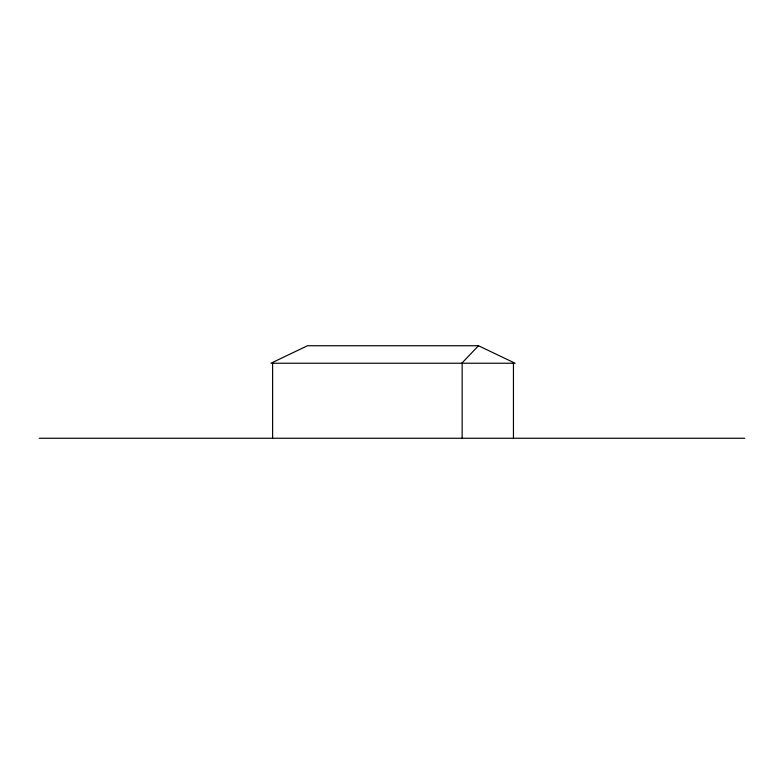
<?xml version="1.0" encoding="UTF-8"?>
<svg xmlns="http://www.w3.org/2000/svg" width="784" height="784" viewBox="0 0 784 784"><rect width="100%" height="100%" fill="white"/><g stroke="black" fill="none" stroke-linecap="round" stroke-linejoin="round"><path stroke-width="1.18" d="M461.776 363.237L478.495 345.744L515.117 363.237L270.95 363.237L307.446 345.744L478.495 345.744M39.2 438.256L744.8 438.256M513.451 363.237L513.451 438.256M462.148 363.237L462.148 438.256M272.607 363.237L272.607 438.256"/></g></svg>
